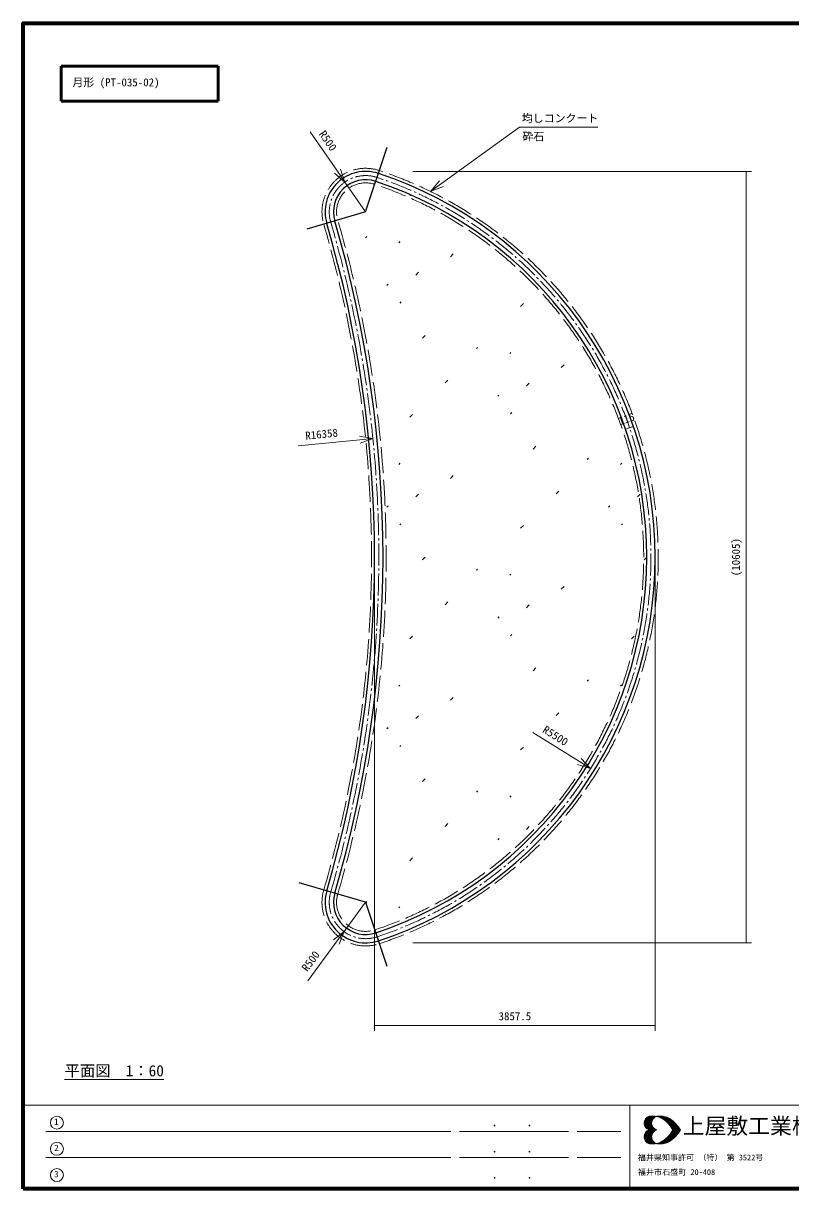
# Model space of a CAD drawing. Units: millimetres on the paper, enlarged 10 times, with parts at other scales. Extents: x 150 to 4050, y 150 to 2820.
# Drawn here: x 150 to 1909, y 150 to 2820 of the extents above; entities that cross this region are included whole.
import ezdxf
from ezdxf.enums import TextEntityAlignment as Align

# ---------------------------------------------------------------- set-up
doc = ezdxf.new("R2010")
doc.units = ezdxf.units.MM
doc.header["$LTSCALE"] = 10
doc.linetypes.add('DASHED', pattern=[7.5, 6, -1.5])
doc.linetypes.add('USER1', pattern=[6.9, 5, -0.7, 0.5, -0.7])
for name, color, linetype, lineweight in [('D-STR', 1, 'DASHED', 13), ('D-STR-DIM\u3000寸法線、寸法値', 7, 'Continuous', 13), ('D-STR-HTXT\u3000旗上げ', 7, 'Continuous', 13), ('D-STR-TXT\u3000文字列', 7, 'Continuous', 13), ('D-STR\u3000構造物外形線', 1, 'Continuous', 25), ('D-TTL', 7, 'Continuous', 70), ('D-TTL-FRAM', 7, 'Continuous', 13), ('D-TTL-FRAM\u3000タイトル枠、凡例図枠', 2, 'Continuous', 50), ('D-TTL-TXT', 7, 'Continuous', 13), ('構造体_STRO5_中心線', 2, 'USER1', 13)]:
    doc.layers.add(name, color=color, linetype=linetype, lineweight=lineweight)
doc.layers.add('D-TTL-TXT\u3000文字列', color=7, linetype='Continuous')
doc.styles.add('ＭＳ ゴシック', font='')
doc.styles.get('ＭＳ ゴシック').set_extended_font_data('MS Gothic')

msp = doc.modelspace()

# ---------------------------------------------------------------- linework, layer by layer
at = {"layer": 'D-STR'}
for centre, radius, start, end in [((934.46, 2387.81), 100, 71.62177, 196.34781), ((671.72, 1596.98), 933.33, 288.37825, 71.62175), ((934.46, 2387.81), 66.67, 71.62177, 196.34781), ((671.72, 1596.98), 900, 288.37825, 71.62175), ((-1761.61, 1596.98), 2709.67, 343.65219, 16.34781), ((-1761.61, 1596.98), 2743, 343.65219, 16.34781), ((934.46, 806.15), 100, 163.65218, 288.37824), ((934.46, 806.15), 66.67, 163.65218, 288.37824)]:
    msp.add_arc(centre, radius, start, end, dxfattribs=at)
at = {"layer": 'D-STR-DIM\u3000寸法線、寸法値'}
for p, q in [((807.7, 2571.61), (870.12, 2481.11)), ((876.73, 2485.67), (887.15, 2456.41)), ((887.15, 2456.41), (863.5, 2476.55)), ((887.15, 2456.41), (870.12, 2481.11)), ((934.46, 2387.81), (887.15, 2456.41)), ((1042.78, 2480.72), (1818.37, 2480.72)), ((1806.37, 713.24), (1806.37, 2480.72)), ((1526.03, 1902.28), (1526.18, 1901.85)), ((1548.17, 1896.61), (1530.01, 1890.48)), ((1544.19, 1908.41), (1544.34, 1907.98)), ((920.46, 1874.07), (951.11, 1869.07)), ((951.11, 1869.07), (921.26, 1866.07)), ((951.11, 1869.07), (922.06, 1858.07)), ((779.92, 1851.9), (921.26, 1866.07)), ((955.05, 1580.98), (955.05, 511.79)), ((1597.97, 1580.98), (1597.97, 511.79)), ((1317.4, 1195.19), (1424.53, 1128.53)), ((1450, 1112.68), (1420.29, 1121.7)), ((1450, 1112.68), (1424.53, 1128.53)), ((1428.78, 1135.35), (1450, 1112.68)), ((934.46, 806.15), (884.94, 739.13)), ((860.64, 719.78), (884.94, 739.13)), ((884.94, 739.13), (867.11, 715)), ((884.94, 739.13), (873.58, 710.23)), ((801.78, 626.58), (867.11, 715)), ((1042.78, 713.24), (1818.37, 713.24)), ((1597.97, 523.79), (955.05, 523.79))]:
    msp.add_line(p, q, dxfattribs=at)
at = {"layer": 'D-STR-DIM\u3000寸法線、寸法値', "lineweight": 0}
for centre, start, end in [((1806.37, 2480.72), 90, 270), ((1806.37, 2480.72), 270, 90), ((1548.17, 1896.61), 18.65449, 198.65449), ((1548.17, 1896.61), 198.65449, 18.65449), ((1530.01, 1890.48), 18.65449, 198.65449), ((1530.01, 1890.48), 198.65449, 18.65449), ((1806.37, 713.24), 90, 270), ((1806.37, 713.24), 270, 90), ((955.05, 523.79), 0, 180), ((955.05, 523.79), 180, 0), ((1597.97, 523.79), 0, 180), ((1597.97, 523.79), 180, 0)]:
    msp.add_arc(centre, 0.312, start, end, dxfattribs=at)
at = {"layer": 'D-STR-HTXT\u3000旗上げ'}
for p, q in [((1084.27, 2435.25), (1103.83, 2459.37)), ((1084.27, 2435.25), (1108.55, 2452.86)), ((1113.27, 2446.36), (1084.27, 2435.25))]:
    msp.add_line(p, q, dxfattribs=at)
msp.add_lwpolyline([(1108.55, 2452.86), (1286.72, 2582.15), (1466.91, 2582.15)], dxfattribs=at)
at = {"layer": 'D-STR-TXT\u3000文字列'}
msp.add_line((244.76, 399.79), (472.26, 399.79), dxfattribs=at)
at = {"layer": 'D-STR\u3000構造物外形線'}
for p, q in [((934.46, 2387.81), (983.89, 2536.59)), ((1037.4, 2427.06), (1035.75, 2425.41)), ((934.46, 2387.81), (799.8, 2348.31)), ((936.87, 2331.26), (934.33, 2328.72)), ((1013.22, 2319.88), (1010.68, 2317.34)), ((1135.09, 2291.69), (1128.74, 2285.34)), ((1055.61, 2249.51), (1049.26, 2243.16)), ((985.79, 2222), (983.25, 2219.46)), ((1015.16, 2181.56), (1012.62, 2179.02)), ((1296.1, 2177.76), (1289.75, 2171.41)), ((1070.8, 2104.98), (1064.45, 2098.63)), ((1190.87, 2077.26), (1188.33, 2074.72)), ((1267.22, 2065.88), (1264.68, 2063.34)), ((1389.09, 2037.69), (1382.74, 2031.34)), ((1123.09, 2002.36), (1116.74, 1996.01)), ((1309.61, 1995.51), (1303.26, 1989.16)), ((1239.79, 1968), (1237.25, 1965.46)), ((1042.1, 1923.76), (1035.75, 1917.41)), ((1269.16, 1927.56), (1266.62, 1925.02)), ((1324.8, 1850.98), (1318.45, 1844.63)), ((1444.87, 1823.26), (1442.33, 1820.72)), ((1013.22, 1811.88), (1010.68, 1809.34)), ((1521.22, 1811.88), (1518.68, 1809.34)), ((1135.09, 1783.69), (1128.74, 1777.34)), ((1055.61, 1741.51), (1049.26, 1735.16)), ((1377.09, 1748.36), (1370.74, 1742.01)), ((1563.61, 1741.51), (1557.26, 1735.16)), ((985.79, 1714), (983.25, 1711.46)), ((1493.79, 1714), (1491.25, 1711.46)), ((1015.16, 1673.56), (1012.62, 1671.02)), ((1296.1, 1669.76), (1289.75, 1663.41)), ((1523.16, 1673.56), (1520.62, 1671.02)), ((1070.8, 1596.98), (1064.45, 1590.63)), ((1578.8, 1596.98), (1572.45, 1590.63)), ((1190.87, 1569.26), (1188.33, 1566.72)), ((1267.22, 1557.88), (1264.68, 1555.34)), ((1389.09, 1529.69), (1382.74, 1523.34)), ((1123.09, 1494.36), (1116.74, 1488.01)), ((1309.61, 1487.51), (1303.26, 1481.16)), ((1239.79, 1460), (1237.25, 1457.46)), ((1042.1, 1415.76), (1035.75, 1409.41)), ((1269.16, 1419.56), (1266.62, 1417.02)), ((1550.1, 1415.76), (1543.75, 1409.41)), ((1324.8, 1342.98), (1318.45, 1336.63)), ((1444.87, 1315.26), (1442.33, 1312.72)), ((1013.22, 1303.88), (1010.68, 1301.34)), ((1521.22, 1303.88), (1518.68, 1301.34)), ((1135.09, 1275.69), (1128.74, 1269.34)), ((1055.61, 1233.51), (1049.26, 1227.16)), ((1377.09, 1240.36), (1370.74, 1234.01)), ((985.79, 1206), (983.25, 1203.46)), ((1015.16, 1165.56), (1012.62, 1163.02)), ((1296.1, 1161.76), (1289.75, 1155.41)), ((1070.8, 1088.98), (1064.45, 1082.63)), ((1190.87, 1061.26), (1188.33, 1058.72)), ((1267.22, 1049.88), (1264.68, 1047.34)), ((1123.09, 986.36), (1116.74, 980.01)), ((1309.61, 979.51), (1303.26, 973.16)), ((1239.79, 952), (1237.25, 949.46)), ((1042.1, 907.76), (1035.75, 901.41)), ((934.46, 806.15), (782.48, 850.73)), ((936.87, 807.26), (934.33, 804.72)), ((934.46, 806.15), (982.98, 660.12)), ((1013.22, 795.88), (1010.68, 793.34))]:
    msp.add_line(p, q, dxfattribs=at)
for centre, radius, start, end in [((934.46, 2387.81), 92.92, 71.62175, 196.34781), ((934.46, 2387.81), 73.75, 71.62175, 196.34781), ((671.72, 1596.98), 907.08, 288.37825, 71.62175), ((671.72, 1596.98), 926.25, 288.37825, 71.62175), ((-1761.61, 1596.98), 2716.75, 343.65219, 16.34781), ((-1761.61, 1596.98), 2735.92, 343.65219, 16.34781), ((934.46, 806.15), 92.92, 163.65219, 288.37825), ((934.46, 806.15), 73.75, 163.65219, 288.37825)]:
    msp.add_arc(centre, radius, start, end, dxfattribs=at)
at = {"layer": 'D-TTL'}
msp.add_lwpolyline([(150, 150), (150, 2820), (4050, 2820), (4050, 150)], close=True, dxfattribs=at)
at = {"layer": 'D-TTL-FRAM'}
for p, q in [((150, 341.22), (4050, 341.22)), ((1539.61, 341.22), (1539.61, 150)), ((1129.61, 281.22), (201.7, 281.22)), ((1399.61, 281.22), (1149.61, 281.22)), ((1419.61, 281.22), (1519.61, 281.22)), ((1129.61, 221.22), (201.7, 221.22)), ((1399.61, 221.22), (1149.61, 221.22)), ((1419.61, 221.22), (1519.61, 221.22))]:
    msp.add_line(p, q, dxfattribs=at)
at = {"layer": 'D-TTL-FRAM\u3000タイトル枠、凡例図枠'}
for p, q in [((596.42, 2721.45), (236.42, 2721.45)), ((236.42, 2721.45), (236.42, 2641.45)), ((596.42, 2641.45), (596.42, 2721.45)), ((236.42, 2641.45), (596.42, 2641.45))]:
    msp.add_line(p, q, dxfattribs=at)
at = {"layer": 'D-TTL-TXT'}
for p, q in [((1572.7, 300.39), (1588.74, 316.43)), ((1572.7, 300.6), (1588.74, 284.56)), ((1572.91, 298.1), (1591.24, 316.43)), ((1572.91, 302.89), (1586.24, 316.22)), ((1572.91, 302.68), (1591.24, 284.56)), ((1572.91, 297.89), (1586.45, 284.56)), ((1573.32, 296.22), (1593.53, 316.43)), ((1573.32, 304.56), (1593.53, 284.56)), ((1573.74, 294.35), (1595.61, 316.22)), ((1573.74, 294.97), (1583.53, 284.97)), ((1573.95, 306.22), (1582.91, 315.39)), ((1573.95, 306.43), (1595.82, 284.56)), ((1574.57, 292.89), (1597.91, 316.02)), ((1574.78, 307.89), (1598.11, 284.56)), ((1575.41, 309.56), (1591.03, 294.14)), ((1575.41, 291.22), (1591.45, 307.27)), ((1576.45, 289.97), (1590.2, 303.72)), ((1576.66, 310.81), (1589.99, 297.47)), ((1577.49, 288.72), (1589.78, 301.02)), ((1577.7, 312.06), (1589.78, 299.97)), ((1578.74, 287.68), (1589.78, 298.72)), ((1578.95, 313.1), (1589.78, 302.27)), ((1580.2, 286.64), (1590.41, 296.85)), ((1580.41, 313.93), (1590.2, 304.14)), ((1581.66, 285.81), (1590.82, 294.97)), ((1581.86, 314.97), (1590.82, 306.02)), ((1583.53, 315.6), (1591.45, 307.68)), ((1585.41, 316.22), (1592.28, 309.14)), ((1587.49, 316.43), (1593.32, 310.39)), ((1589.78, 316.43), (1594.36, 311.85)), ((1592.07, 316.43), (1595.61, 312.89)), ((1594.57, 316.43), (1597.07, 313.93)), ((1597.07, 316.22), (1598.53, 314.77)), ((1599.15, 314.97), (1599.78, 315.81)), ((1599.99, 315.6), (1600.2, 315.6)), ((1601.65, 315.39), (1602.7, 316.22)), ((1601.86, 316.22), (1602.9, 314.97)), ((1603.53, 314.77), (1605.2, 316.43)), ((1604.15, 316.22), (1606.45, 313.93)), ((1605.4, 314.35), (1607.7, 316.43)), ((1606.45, 316.22), (1609.99, 312.68)), ((1607.28, 313.72), (1609.99, 316.43)), ((1608.74, 316.43), (1614.78, 310.18)), ((1608.95, 313.1), (1612.28, 316.43)), ((1610.61, 312.27), (1614.36, 316.02)), ((1611.03, 316.22), (1642.9, 284.56)), ((1612.07, 311.43), (1616.24, 315.81)), ((1613.53, 316.22), (1645.2, 284.56)), ((1613.74, 310.81), (1618.32, 315.39)), ((1615.2, 309.77), (1620.2, 314.97)), ((1616.24, 315.81), (1647.49, 284.56)), ((1616.45, 308.93), (1622.07, 314.35)), ((1617.9, 307.89), (1623.95, 313.93)), ((1619.15, 315.39), (1649.99, 284.56)), ((1619.15, 306.85), (1625.61, 313.1)), ((1620.61, 305.81), (1627.28, 312.47)), ((1621.86, 304.77), (1628.74, 311.85)), ((1622.49, 314.35), (1652.28, 284.56)), ((1623.11, 303.72), (1630.4, 311.02)), ((1624.15, 302.47), (1631.86, 310.18)), ((1625.4, 301.43), (1633.32, 309.14)), ((1626.03, 313.1), (1654.57, 284.56)), ((1626.65, 300.18), (1634.57, 308.31)), ((1627.7, 298.93), (1636.03, 307.27)), ((1628.95, 297.68), (1637.28, 306.02)), ((1629.99, 296.43), (1638.53, 304.97)), ((1630.61, 310.81), (1653.53, 288.1)), ((1631.03, 295.18), (1639.78, 303.93)), ((1632.07, 293.93), (1641.03, 302.89)), ((1633.11, 292.68), (1642.28, 301.64)), ((1634.15, 291.22), (1643.53, 300.39)), ((1635.2, 289.97), (1644.57, 299.35)), ((1636.03, 288.52), (1645.61, 298.1)), ((1637.07, 287.06), (1646.86, 296.85)), ((1637.9, 285.6), (1647.9, 295.6)), ((1639.15, 284.56), (1648.95, 294.35)), ((1640.2, 303.72), (1645.82, 297.89)), ((1572.7, 268.31), (1588.74, 284.35)), ((1572.7, 268.52), (1588.74, 252.48)), ((1572.91, 266.22), (1591.24, 284.35)), ((1572.91, 271.02), (1586.45, 284.35)), ((1572.91, 270.81), (1591.24, 252.48)), ((1573.32, 264.35), (1593.53, 284.35)), ((1573.32, 272.68), (1593.53, 252.48)), ((1573.74, 273.93), (1583.53, 283.93)), ((1573.74, 274.56), (1595.61, 252.68)), ((1573.95, 262.47), (1595.82, 284.35)), ((1574.57, 276.02), (1597.91, 252.89)), ((1574.78, 261.02), (1598.11, 284.35)), ((1575.41, 277.68), (1591.45, 261.64)), ((1575.41, 259.35), (1591.03, 274.77)), ((1576.45, 278.93), (1590.2, 265.18)), ((1576.66, 258.1), (1589.99, 271.43)), ((1577.49, 280.18), (1589.78, 267.89)), ((1577.7, 256.85), (1589.78, 268.93)), ((1578.74, 281.22), (1589.78, 270.18)), ((1580.2, 282.27), (1590.41, 272.06)), ((1581.66, 283.1), (1590.82, 273.93)), ((1583.32, 284.97), (1591.45, 293.31)), ((1583.32, 283.93), (1591.45, 275.6)), ((1584.99, 284.56), (1592.28, 291.64)), ((1584.99, 284.35), (1592.28, 277.27)), ((1587.49, 284.56), (1593.32, 290.39)), ((1587.49, 284.35), (1593.32, 278.52)), ((1589.78, 284.56), (1594.36, 289.14)), ((1589.78, 284.35), (1594.36, 279.77)), ((1592.07, 284.56), (1595.41, 287.89)), ((1592.07, 284.35), (1595.41, 281.02)), ((1594.36, 284.56), (1596.86, 286.85)), ((1594.36, 284.35), (1596.86, 282.06)), ((1596.86, 284.56), (1598.32, 286.02)), ((1596.86, 284.35), (1598.32, 282.89)), ((1599.15, 284.56), (1599.99, 285.18)), ((1599.15, 284.35), (1599.99, 283.72)), ((1599.78, 285.18), (1600.61, 284.56)), ((1599.78, 283.72), (1600.61, 284.35)), ((1601.45, 284.56), (1601.65, 284.56)), ((1601.45, 284.35), (1601.65, 284.35)), ((1611.03, 252.68), (1642.9, 284.35)), ((1613.53, 252.68), (1645.2, 284.35)), ((1616.24, 253.1), (1647.49, 284.35)), ((1619.15, 253.52), (1649.99, 284.35)), ((1622.49, 254.56), (1652.28, 284.35)), ((1625.4, 267.47), (1633.32, 259.77)), ((1626.03, 255.81), (1654.57, 284.35)), ((1626.65, 268.72), (1634.57, 260.6)), ((1627.7, 269.97), (1636.03, 261.64)), ((1628.95, 271.22), (1637.28, 262.89)), ((1629.99, 272.47), (1638.53, 263.93)), ((1630.61, 258.1), (1653.53, 280.81)), ((1631.03, 273.72), (1639.78, 264.97)), ((1632.07, 274.97), (1641.03, 266.02)), ((1633.11, 276.22), (1642.28, 267.27)), ((1634.15, 277.68), (1643.53, 268.52)), ((1635.2, 289.77), (1640.4, 284.56)), ((1635.2, 279.14), (1640.4, 284.35)), ((1635.2, 278.93), (1644.57, 269.56)), ((1636.03, 280.39), (1645.61, 270.81)), ((1637.07, 281.85), (1646.86, 272.06)), ((1637.9, 283.31), (1647.9, 273.31)), ((1639.15, 284.35), (1648.95, 274.56)), ((1640.2, 265.18), (1645.82, 271.02)), ((1641.45, 284.56), (1649.99, 292.89)), ((1641.45, 284.35), (1649.99, 276.02)), ((1643.95, 284.56), (1651.03, 291.64)), ((1643.95, 284.35), (1651.03, 277.27)), ((1646.24, 284.56), (1652.07, 290.18)), ((1646.24, 284.35), (1652.07, 278.72)), ((1648.53, 284.56), (1652.9, 288.93)), ((1648.53, 284.35), (1652.9, 279.97)), ((1650.82, 284.56), (1653.95, 287.47)), ((1650.82, 284.35), (1653.95, 281.43)), ((1653.32, 284.56), (1654.78, 286.02)), ((1653.32, 284.35), (1654.78, 282.89)), ((1655.61, 284.56), (1655.82, 284.56)), ((1655.61, 284.35), (1655.82, 284.35)), ((1572.91, 266.02), (1586.24, 252.68)), ((1573.95, 262.68), (1582.91, 253.52)), ((1578.95, 255.81), (1589.78, 266.64)), ((1580.41, 254.97), (1590.2, 264.77)), ((1581.86, 253.93), (1590.82, 262.89)), ((1583.53, 253.31), (1591.45, 261.22)), ((1585.41, 252.68), (1592.28, 259.77)), ((1587.49, 252.48), (1593.32, 258.52)), ((1589.78, 252.48), (1594.36, 257.06)), ((1592.07, 252.48), (1595.61, 256.02)), ((1594.57, 252.48), (1597.07, 254.97)), ((1597.07, 252.68), (1598.53, 254.14)), ((1599.15, 253.93), (1599.78, 253.1)), ((1599.99, 253.31), (1600.2, 253.31)), ((1601.65, 253.52), (1602.7, 252.68)), ((1601.86, 252.68), (1602.9, 253.93)), ((1603.53, 254.14), (1605.2, 252.48)), ((1604.15, 252.68), (1606.45, 254.97)), ((1605.4, 254.56), (1607.7, 252.48)), ((1606.45, 252.68), (1609.99, 256.22)), ((1607.28, 255.18), (1609.99, 252.48)), ((1608.74, 252.48), (1614.78, 258.72)), ((1608.95, 255.81), (1612.28, 252.48)), ((1610.61, 256.64), (1614.36, 252.89)), ((1612.07, 257.47), (1616.24, 253.1)), ((1613.74, 258.1), (1618.32, 253.52)), ((1615.2, 259.14), (1620.2, 253.93)), ((1616.45, 259.97), (1622.07, 254.56)), ((1617.9, 261.02), (1623.95, 254.97)), ((1619.15, 262.06), (1625.61, 255.81)), ((1620.61, 263.1), (1627.28, 256.43)), ((1621.86, 264.14), (1628.74, 257.06)), ((1623.11, 265.18), (1630.4, 257.89)), ((1624.15, 266.43), (1631.86, 258.72))]:
    msp.add_line(p, q, dxfattribs=at)
for centre in [(226.99, 301.26), (226.99, 241.26), (226.99, 181.26)]:
    msp.add_circle(centre, 14.81, dxfattribs=at)
for centre, radius, start, end in [((1589.11, 300.35), 16.39, 105.2024, 254.7976), ((1591.19, 269.61), 46.99, 58.71735, 97.79751), ((1606.23, 300.35), 16.39, 105.2024, 254.7976), ((1608.3, 269.61), 46.99, 58.71735, 97.79751), ((1567, 241.92), 83.45, 30.69974, 54.3922), ((1584.11, 241.92), 83.45, 30.69974, 54.3922), ((1589.11, 268.71), 16.39, 105.2024, 254.7976), ((1606.23, 268.71), 16.39, 105.2024, 254.7976), ((1567, 327.13), 83.45, 305.6078, 329.30026), ((1584.11, 327.13), 83.45, 305.6078, 329.30026), ((1591.19, 299.44), 46.99, 262.20249, 301.28265), ((1608.3, 299.44), 46.99, 262.20249, 301.28265)]:
    msp.add_arc(centre, radius, start, end, dxfattribs=at)
at = {"layer": '構造体_STRO5_中心線'}
for centre, radius, start, end in [((934.46, 2387.81), 83.33, 71.62175, 196.34781), ((671.72, 1596.98), 916.67, 288.37825, 71.62175), ((-1761.61, 1596.98), 2726.33, 343.65219, 16.34781), ((934.46, 806.15), 83.33, 163.65219, 288.37825)]:
    msp.add_arc(centre, radius, start, end, dxfattribs=at)

# ---------------------------------------------------------------- texts
at = {"layer": 'D-STR-DIM\u3000寸法線、寸法値', "style": 'ＭＳ ゴシック'}
for s, rotation, p in [('R500', 304.592, (847.99, 2550.85)), ('115', 18.654, (1532.26, 1913.8)), ('R16358', 5.728, (833.53, 1878.76)), ('(10605)', 90, (1782.9, 1596.98)), ('R5500', 328.107, (1369.53, 1187.94)), ('R500', 53.54, (808.34, 671.43))]:
    msp.add_text(s, height=18.33, rotation=rotation, dxfattribs=at).set_placement(p, align=Align.MIDDLE_CENTER)
msp.add_text('3857.5', height=18.33, dxfattribs=at).set_placement((1276.51, 545.17), align=Align.MIDDLE_CENTER)
at = {"layer": 'D-STR-HTXT\u3000旗上げ', "style": 'ＭＳ ゴシック'}
for s, p in [('均しコンクート', (1292.5, 2587.77)), ('砕石', (1293.69, 2545.88))]:
    msp.add_text(s, height=18.33, dxfattribs=at).set_placement(p, align=Align.BOTTOM_LEFT)
at = {"layer": 'D-STR-TXT\u3000文字列', "style": 'ＭＳ ゴシック'}
msp.add_text('平面図\u30001：60', height=25.66, dxfattribs=at).set_placement((244.76, 399.79), align=Align.BOTTOM_LEFT)
at = {"layer": 'D-TTL-FRAM', "style": 'ＭＳ ゴシック'}
for p in [(1222.5, 286.42), (1302.5, 286.42), (1222.5, 226.42), (1302.5, 226.42), (1222.5, 166.42), (1302.5, 166.42)]:
    msp.add_text('.', height=21.99, dxfattribs=at).set_placement(p, align=Align.BOTTOM_LEFT)
at = {"layer": 'D-TTL-TXT', "style": 'ＭＳ ゴシック'}
for s, height, p in [('1', 14.66, (220.88, 291.76)), ('上屋敷工業株式会社', 36.66, (1661.13, 264.41)), ('2', 14.66, (220.88, 231.76)), ('福井県知事許可 （特） 第 3522号', 13.2, (1558.15, 210.99)), ('3', 14.66, (220.88, 171.76)), ('福井市石盛町 20-408', 13.2, (1558.51, 177.41))]:
    msp.add_text(s, height=height, dxfattribs=at).set_placement(p, align=Align.BOTTOM_LEFT)
at = {"layer": 'D-TTL-TXT\u3000文字列', "style": 'ＭＳ ゴシック'}
msp.add_text('月形 (PT-035-02)', height=18.33, dxfattribs=at).set_placement((262.58, 2670.07), align=Align.BOTTOM_LEFT)

doc.saveas('drawing.dxf')
